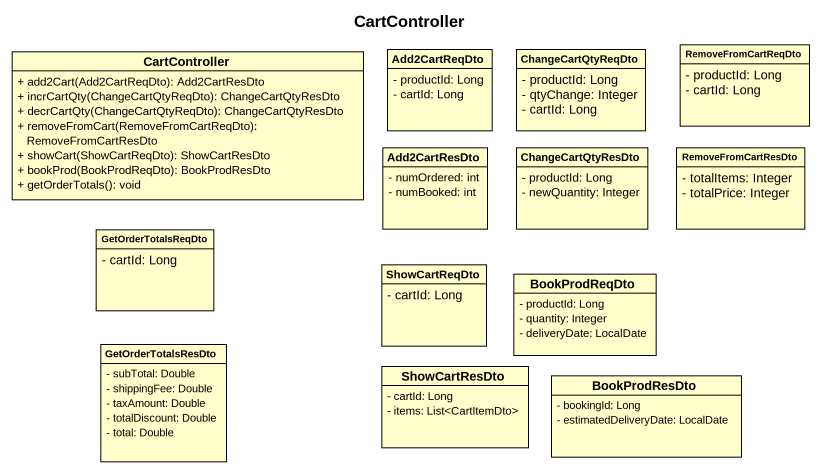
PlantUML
@startuml
title CartController
hide circle
hide empty members
skinparam classAttributeIconSize 0
class CartController {
  + add2Cart(Add2CartReqDto): Add2CartResDto
  + incrCartQty(ChangeCartQtyReqDto): ChangeCartQtyResDto
  + decrCartQty(ChangeCartQtyReqDto): ChangeCartQtyResDto
  + removeFromCart(RemoveFromCartReqDto): RemoveFromCartResDto
  + showCart(ShowCartReqDto): ShowCartResDto
  + bookProd(BookProdReqDto): BookProdResDto
  + getOrderTotals(): void
}
class Add2CartReqDto {
  - productId: Long
  - cartId: Long
}
class ChangeCartQtyReqDto {
  - productId: Long
  - qtyChange: Integer
  - cartId: Long
}
class RemoveFromCartReqDto {
  - productId: Long
  - cartId: Long
}
class Add2CartResDto {
  - numOrdered: int
  - numBooked: int
}
class ChangeCartQtyResDto {
  - productId: Long
  - newQuantity: Integer
}
class RemoveFromCartResDto {
  - totalItems: Integer
  - totalPrice: Integer
}
class GetOrderTotalsReqDto {
  - cartId: Long
}
class ShowCartReqDto {
  - cartId: Long
}
class BookProdReqDto {
  - productId: Long
  - quantity: Integer
  - deliveryDate: LocalDate
}
class GetOrderTotalsResDto {
  - subTotal: Double
  - shippingFee: Double
  - taxAmount: Double
  - totalDiscount: Double
  - total: Double
}
class ShowCartResDto {
  - cartId: Long
  - items: List<CartItemDto>
}
class BookProdResDto {
  - bookingId: Long
  - estimatedDeliveryDate: LocalDate
}
@enduml
